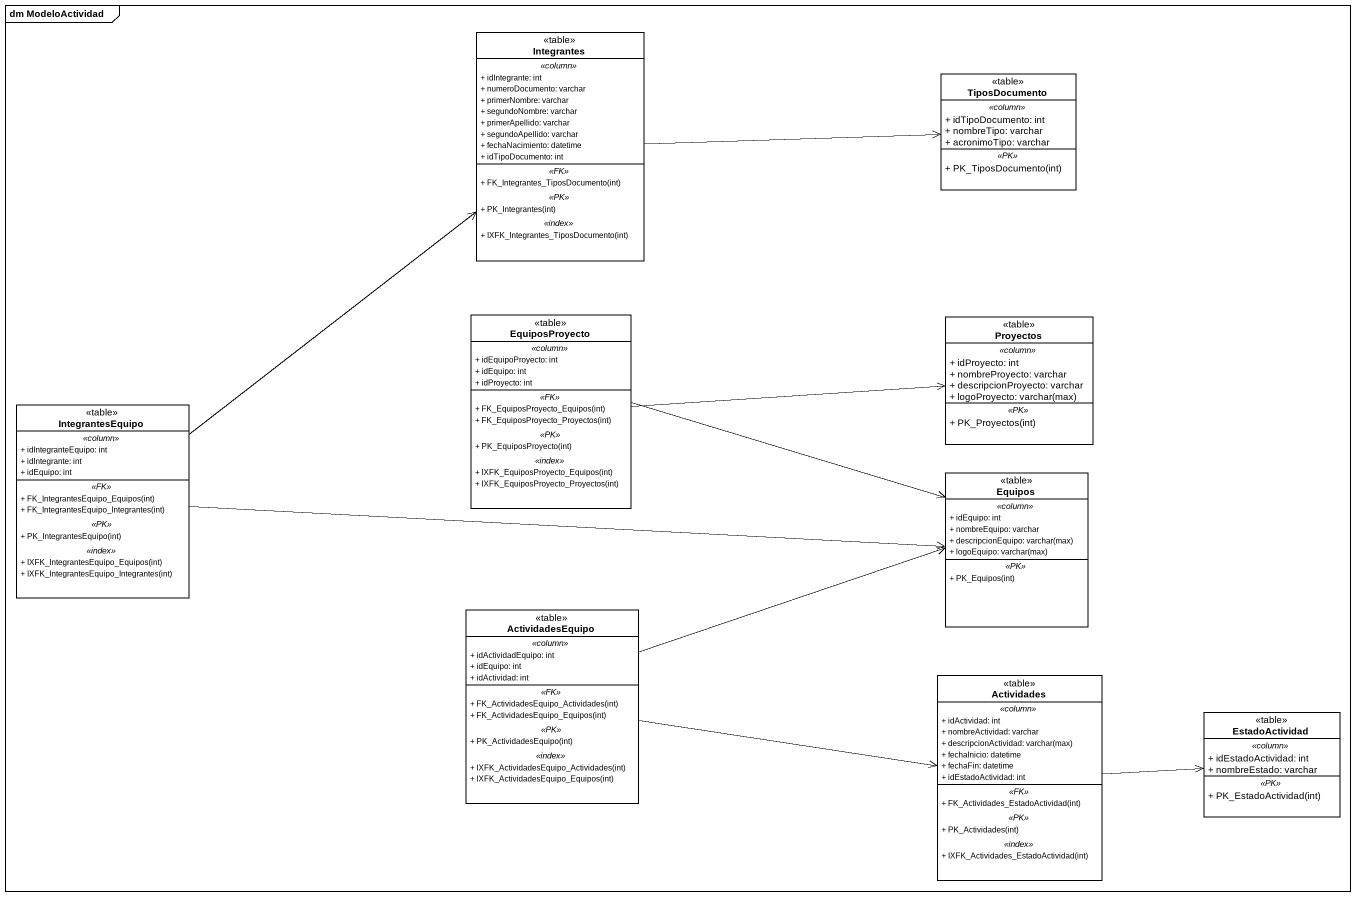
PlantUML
@startuml
mainframe dm ModeloActividad
hide circle
hide empty members
skinparam classAttributeIconSize 0
class Integrantes <<table>> {
  .. <<column>> ..
  + idIntegrante: int
  + numeroDocumento: varchar
  + primerNombre: varchar
  + segundoNombre: varchar
  + primerApellido: varchar
  + segundoApellido: varchar
  + fechaNacimiento: datetime
  + idTipoDocumento: int
  .. <<FK>> ..
  + FK_Integrantes_TiposDocumento(int)
  .. <<PK>> ..
  + PK_Integrantes(int)
  .. <<index>> ..
  + IXFK_Integrantes_TiposDocumento(int)
}
class TiposDocumento <<table>> {
  .. <<column>> ..
  + idTipoDocumento: int
  + nombreTipo: varchar
  + acronimoTipo: varchar
  .. <<PK>> ..
  + PK_TiposDocumento(int)
}
class EquiposProyecto <<table>> {
  .. <<column>> ..
  + idEquipoProyecto: int
  + idEquipo: int
  + idProyecto: int
  .. <<FK>> ..
  + FK_EquiposProyecto_Equipos(int)
  + FK_EquiposProyecto_Proyectos(int)
  .. <<PK>> ..
  + PK_EquiposProyecto(int)
  .. <<index>> ..
  + IXFK_EquiposProyecto_Equipos(int)
  + IXFK_EquiposProyecto_Proyectos(int)
}
class Proyectos <<table>> {
  .. <<column>> ..
  + idProyecto: int
  + nombreProyecto: varchar
  + descripcionProyecto: varchar
  {field} + logoProyecto: varchar(max)
  .. <<PK>> ..
  + PK_Proyectos(int)
}
class IntegrantesEquipo <<table>> {
  .. <<column>> ..
  + idIntegranteEquipo: int
  + idIntegrante: int
  + idEquipo: int
  .. <<FK>> ..
  + FK_IntegrantesEquipo_Equipos(int)
  + FK_IntegrantesEquipo_Integrantes(int)
  .. <<PK>> ..
  + PK_IntegrantesEquipo(int)
  .. <<index>> ..
  + IXFK_IntegrantesEquipo_Equipos(int)
  + IXFK_IntegrantesEquipo_Integrantes(int)
}
class Equipos <<table>> {
  .. <<column>> ..
  + idEquipo: int
  + nombreEquipo: varchar
  {field} + descripcionEquipo: varchar(max)
  {field} + logoEquipo: varchar(max)
  .. <<PK>> ..
  + PK_Equipos(int)
}
class ActividadesEquipo <<table>> {
  .. <<column>> ..
  + idActividadEquipo: int
  + idEquipo: int
  + idActividad: int
  .. <<FK>> ..
  + FK_ActividadesEquipo_Actividades(int)
  + FK_ActividadesEquipo_Equipos(int)
  .. <<PK>> ..
  + PK_ActividadesEquipo(int)
  .. <<index>> ..
  + IXFK_ActividadesEquipo_Actividades(int)
  + IXFK_ActividadesEquipo_Equipos(int)
}
class Actividades <<table>> {
  .. <<column>> ..
  + idActividad: int
  + nombreActividad: varchar
  {field} + descripcionActividad: varchar(max)
  + fechaInicio: datetime
  + fechaFin: datetime
  + idEstadoActividad: int
  .. <<FK>> ..
  + FK_Actividades_EstadoActividad(int)
  .. <<PK>> ..
  + PK_Actividades(int)
  .. <<index>> ..
  + IXFK_Actividades_EstadoActividad(int)
}
class EstadoActividad <<table>> {
  .. <<column>> ..
  + idEstadoActividad: int
  + nombreEstado: varchar
  .. <<PK>> ..
  + PK_EstadoActividad(int)
}
Integrantes -right-> TiposDocumento
EquiposProyecto -right-> Proyectos
EquiposProyecto -right-> Equipos
IntegrantesEquipo -up-> Integrantes
IntegrantesEquipo -right-> Equipos
ActividadesEquipo -right-> Equipos
ActividadesEquipo -right-> Actividades
Actividades -right-> EstadoActividad
@enduml
